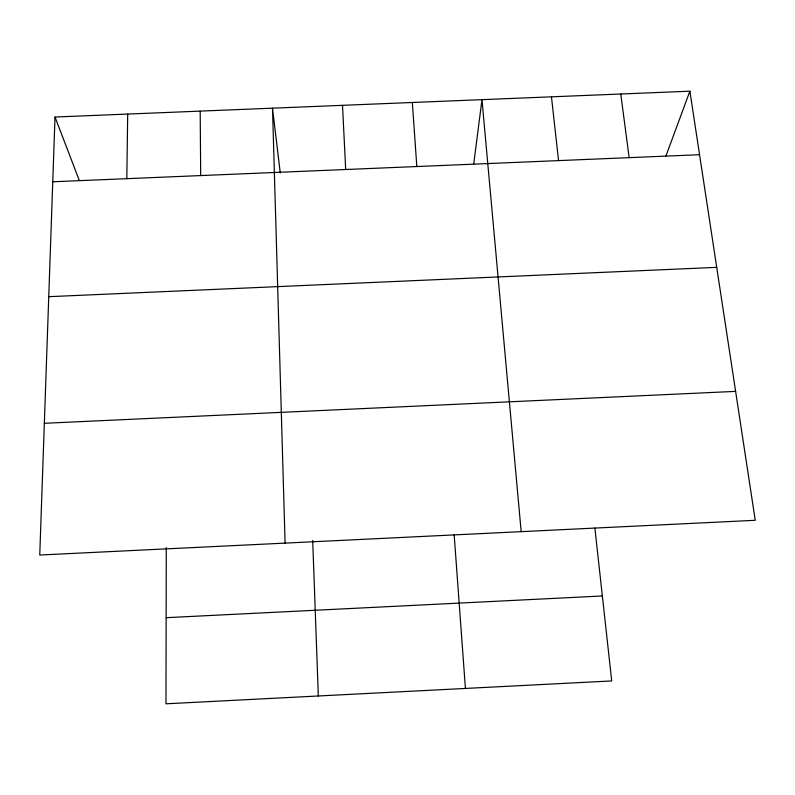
<?xml version="1.0" encoding="UTF-8"?>
<svg xmlns="http://www.w3.org/2000/svg" width="795" height="795" viewBox="0 0 795 795"><rect width="100%" height="100%" fill="white"/><g stroke="black" fill="none" stroke-linecap="round" stroke-linejoin="round"><path stroke-width="1.19" d="M166.284 547.566L165.976 703.804L611.713 680.937L594.879 528.009M126.822 178.676L127.697 114.063M55.014 117.024L39.75 555.019L755.25 520.298L689.891 91.196L55.014 117.024L79.321 180.525M473.76 163.691L481.979 99.653L521.172 531.656M665.932 155.979L689.891 91.196M166.145 617.685L602.362 595.972M44.341 423.298L735.614 391.378M48.753 296.684L716.722 267.349M52.758 181.767L699.56 154.707M620.766 94.009L629.153 157.648M280.267 173.002L272.506 108.17L285.097 543.114M551.462 96.821L558.557 160.6M454.174 534.836L465.413 688.44M412.337 102.485L416.828 166.533M342.506 105.328L345.686 169.514M312.703 540.471L318.328 695.993M200.191 111.121L200.688 175.576"/></g></svg>
